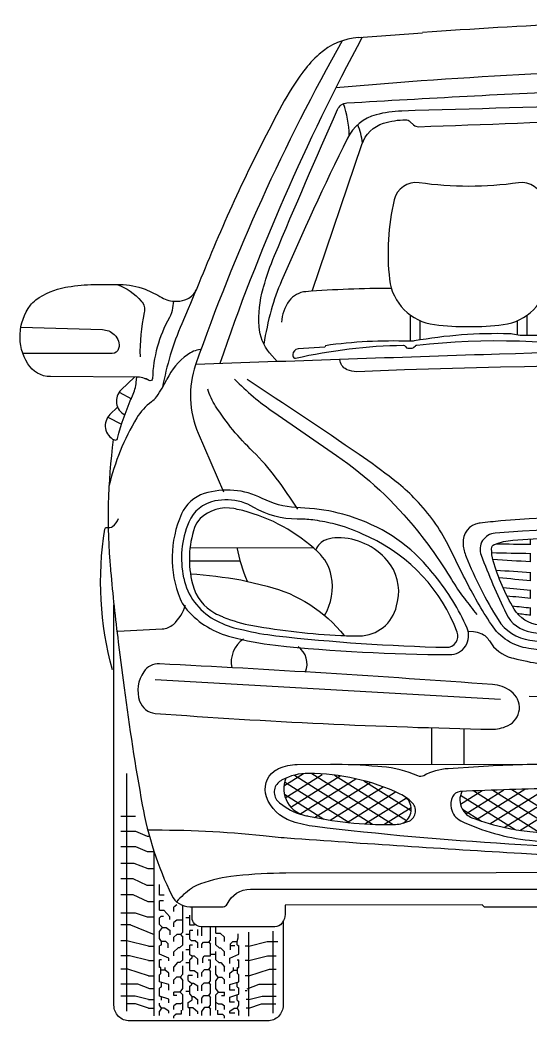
# Model space of a CAD drawing. Header units: millimetres. Extents: x -8431 to 21423, y 12317 to 28660.
# Drawn here: x 9473 to 10210, y 26903 to 28347 of the extents above; entities that cross this region are included whole.
import ezdxf

# ---------------------------------------------------------------- set-up
doc = ezdxf.new("R2010")
doc.units = ezdxf.units.MM
doc.layers.add('interni', color=1, linetype='Continuous')

msp = doc.modelspace()

# ---------------------------------------------------------------- linework, layer by layer
for p, q in [((9961.3, 28322.2), (10053.7, 28329.1)), ((9734, 27872.4), (9733, 27872.3)), ((9652.8, 27830.3), (9657.8, 27828.6)), ((9670.1, 27804.5), (9669.6, 27803.8))]:
    msp.add_line(p, q)
at = {"color": 1}
for p, q in [((9615.7, 27810.3), (9633.4, 27801)), ((9599.6, 27774.7), (9619.3, 27764.3)), ((9667.9, 27396), (10166, 27367.9)), ((10066.3, 27326.5), (10066.4, 27273.6)), ((10112.9, 27325.2), (10113, 27273.7))]:
    msp.add_line(p, q, dxfattribs=at)
at = {"color": 30}
for p, q in [((10209.5, 27591.1), (10209.5, 27598.6)), ((9718, 27586.2), (9895.6, 27586.4)), ((9717.1, 27567), (9790.2, 27567.1)), ((10209.5, 27566.3), (10209.5, 27578)), ((10209.5, 27539.1), (10209.5, 27550.6)), ((10209.5, 27513.3), (10209.5, 27525)), ((10209.5, 27489.2), (10209.5, 27499.5)), ((9627, 26917.7), (9627, 27260.4)), ((9853.4, 27242.5), (9881.8, 27260.3)), ((9854.6, 27248.6), (9948.5, 27189.5)), ((9855.5, 27225.4), (9908.8, 27259)), ((9863.3, 27212), (9934.9, 27257.1)), ((9868.6, 27258), (9981.3, 27187.2)), ((9876.4, 27202), (9957.3, 27252.8)), ((9893.8, 27260.5), (10011.1, 27186.7)), ((9897.7, 27197), (9977.8, 27247.4)), ((9926.6, 27258.2), (10030.6, 27192.8)), ((9968.7, 27250), (10037.2, 27207)), ((9920.5, 27193.1), (9996.9, 27241.1)), ((9944.6, 27189.9), (10014.6, 27233.9)), ((10108.2, 27216.1), (10139.7, 27235.9)), ((10115.8, 27202.5), (10170.6, 27237)), ((10127.4, 27235.3), (10223.3, 27175)), ((10131.6, 27194.1), (10201.1, 27237.9)), ((10150.8, 27187.9), (10231.3, 27238.5)), ((10154.8, 27236.4), (10257.4, 27171.9)), ((10171.5, 27182.6), (10253.9, 27234.4)), ((10182.5, 27237.4), (10290.5, 27169.4)), ((10194, 27178.4), (10280.2, 27232.6)), ((9854.2, 27230.4), (9911.3, 27194.5)), ((9970.3, 27187.7), (10030.4, 27225.5)), ((10108.3, 27229.1), (10187, 27179.6)), ((9997.8, 27186.7), (10037.1, 27211.5)), ((10111, 27209), (10138.6, 27191.7)), ((9618.2, 27199), (9639.4, 27199)), ((9618.2, 27177.2), (9639.4, 27177.2)), ((9639.4, 27177.2), (9656.2, 27170)), ((9656.2, 27170), (9659.6, 27170)), ((9618.2, 27155.2), (9639.4, 27155.2)), ((9639.4, 27155.2), (9656.2, 27148)), ((9656.2, 27148), (9666.2, 27148)), ((9666.4, 26911.1), (9666.4, 27147.5)), ((9618.2, 27130.9), (9636.9, 27130.9)), ((9636.9, 27130.9), (9657.3, 27123.4)), ((9657.3, 27123.4), (9666.4, 27123.4)), ((9618.2, 27109.1), (9635.8, 27109.1)), ((9635.8, 27109.1), (9655.7, 27099.4)), ((9655.7, 27099.4), (9666.4, 27099.4)), ((9674.1, 27084.8), (9674.1, 27100.3)), ((9618.2, 27086), (9635.6, 27086)), ((9635.6, 27086), (9657.4, 27076)), ((9657.4, 27076), (9666.4, 27076)), ((9680.6, 27084.8), (9674.1, 27084.8)), ((9674.1, 27063.4), (9674.1, 27076.7)), ((9679.7, 27076.7), (9674.1, 27076.7)), ((9618.2, 27059.7), (9639, 27059.7)), ((9639, 27059.7), (9656.3, 27053.9)), ((9674.1, 27063.4), (9680.2, 27063.4)), ((9680.2, 27063.4), (9688.8, 27053.9)), ((9698.8, 27071.2), (9694.9, 27067.7)), ((9694.9, 27061.4), (9694.9, 27067.7)), ((9707.6, 27031.5), (9707.6, 27070.1)), ((9656.3, 27053.9), (9666.4, 27053.9)), ((9674.1, 27052.2), (9676.6, 27054.8)), ((9674.1, 27042.6), (9674.1, 27052.2)), ((9676.6, 27054.8), (9680, 27054.8)), ((9688.8, 27049.9), (9688.8, 27053.9)), ((9698.8, 27048.9), (9694.9, 27045.4)), ((9694.9, 27039.1), (9694.9, 27045.4)), ((9707.6, 27048.9), (9698.8, 27048.9)), ((9711.9, 27052.6), (9717.8, 27052.6)), ((9717.8, 27041.7), (9717.8, 27056.3)), ((9632.4, 27042.1), (9618.2, 27042.1)), ((9632.4, 27042.1), (9666.4, 27028.3)), ((9674.1, 27042.6), (9678.6, 27038.4)), ((9674.1, 27032.3), (9678.6, 27038.4)), ((9674.1, 27022.4), (9674.1, 27032.3)), ((9678.6, 27038.4), (9683.6, 27038.4)), ((9683.6, 27038.4), (9689.5, 27033.8)), ((9689.5, 27027.6), (9689.5, 27033.8)), ((9704.5, 27028), (9707.6, 27031.5)), ((9724.5, 27041.7), (9717.8, 27041.7)), ((9721.9, 27034), (9717.8, 27034)), ((9717.8, 27021.5), (9717.8, 27034)), ((9729.1, 27026.6), (9729.1, 27035.2)), ((9735, 27026.5), (9735, 27039.5)), ((9747.7, 27020), (9747.7, 27039.5)), ((9755.2, 27030), (9755.2, 27039.5)), ((9755.2, 27030), (9761.7, 27030)), ((9761.7, 27030), (9767.9, 27024.5)), ((9802.7, 26910.2), (9802.7, 27031.4)), ((9837.9, 26914.7), (9837.9, 27032.8)), ((9627, 27019.2), (9618.2, 27019.2)), ((9658, 27011.4), (9627, 27019.2)), ((9676.9, 27018.2), (9674.1, 27022.4)), ((9683, 27018.2), (9676.9, 27018.2)), ((9676.9, 27013.5), (9676.9, 27018.2)), ((9686.4, 27014.9), (9683, 27018.2)), ((9698.8, 27028), (9694.9, 27024.5)), ((9694.9, 27018.1), (9694.9, 27024.5)), ((9704.5, 27028), (9698.8, 27028)), ((9704.5, 27028), (9707.6, 27024.5)), ((9707.6, 27013.1), (9707.6, 27024.5)), ((9712.1, 27028.5), (9717.8, 27028.5)), ((9717.8, 27021.5), (9719.9, 27019.7)), ((9719.9, 27019.7), (9725.4, 27019.7)), ((9725.4, 27019.7), (9729.1, 27016.2)), ((9729.1, 27008.9), (9729.1, 27016.2)), ((9735, 27014.4), (9737.4, 27017.2)), ((9737.4, 27017.2), (9745, 27017.2)), ((9745, 27017.2), (9747.7, 27020)), ((9745, 27017.2), (9747.7, 27014.4)), ((9755.2, 27013.1), (9755.2, 27024.4)), ((9767.9, 27018.1), (9767.9, 27024.5)), ((9776.4, 27014.9), (9779.8, 27018.2)), ((9779.8, 27018.2), (9785.9, 27018.2)), ((9785.9, 27018.2), (9787.6, 27023.3)), ((9785.9, 27013.5), (9785.9, 27018.2)), ((9787.6, 27023.3), (9787.6, 27029.3)), ((9802.7, 27011.4), (9829.3, 27018.1)), ((9829.3, 27018.1), (9844.6, 27018.1)), ((9658, 27011.4), (9666.4, 27011.4)), ((9676.9, 27013.5), (9674.1, 27011.9)), ((9674.1, 26999.6), (9674.1, 27011.9)), ((9686.4, 27009.2), (9686.4, 27014.9)), ((9701, 27008.8), (9694.9, 27003.4)), ((9694.9, 26997.2), (9694.9, 27003.4)), ((9702.9, 27008.8), (9701, 27008.8)), ((9707.6, 27013.1), (9702.9, 27008.8)), ((9707.6, 26991.6), (9707.6, 27003.5)), ((9711.9, 27006.7), (9717.6, 27006.7)), ((9721.6, 27012.7), (9717.8, 27012.7)), ((9717.8, 26999.1), (9717.8, 27012.7)), ((9735, 27009.2), (9735, 27014.4)), ((9747.7, 26997.5), (9747.7, 27014.4)), ((9755.2, 27013.1), (9759.9, 27008.8)), ((9755.2, 26991.6), (9755.2, 27003.5)), ((9759.9, 27008.8), (9761.8, 27008.8)), ((9761.8, 27008.8), (9767.9, 27003.4)), ((9767.9, 26997.2), (9767.9, 27003.4)), ((9776.4, 27006.3), (9776.4, 27014.9)), ((9782.6, 27011.9), (9776.4, 27011.9)), ((9785.9, 27013.5), (9788.7, 27011.9)), ((9788.7, 26999.6), (9788.7, 27011.9)), ((9802.7, 27011.4), (9797.4, 27011.4)), ((9630.9, 26997.3), (9618.2, 26997.3)), ((9658, 26990.5), (9630.9, 26997.3)), ((9658, 26990.5), (9666.4, 26990.5)), ((9687.4, 26994), (9674.1, 26999.6)), ((9676.9, 26991.9), (9674.1, 26991.9)), ((9674.1, 26980.7), (9674.1, 26991.9)), ((9687.4, 26990), (9687.4, 26994)), ((9700.2, 26987.6), (9694.9, 26981.6)), ((9703.5, 26987.6), (9700.2, 26987.6)), ((9707.6, 26991.6), (9703.5, 26987.6)), ((9717.8, 26987.3), (9712.1, 26987.3)), ((9720.6, 26997.3), (9717.8, 26999.1)), ((9720.6, 26993.9), (9717.8, 26991.9)), ((9717.8, 26976.5), (9717.8, 26991.9)), ((9720.6, 26997.3), (9724, 26997.3)), ((9720.6, 26997.3), (9720.6, 26993.9)), ((9724, 26997.3), (9729.1, 26992.7)), ((9729.1, 26984.8), (9729.1, 26992.7)), ((9736.5, 26994.3), (9738.4, 26997.5)), ((9736.5, 26987.2), (9736.5, 26994.3)), ((9738.4, 26997.5), (9747.7, 26997.5)), ((9744.4, 26991.9), (9747.7, 26991.9)), ((9747.7, 26999.8), (9755.2, 26999.8)), ((9747.7, 26980.9), (9747.7, 26991.9)), ((9755.2, 26991.6), (9759.4, 26987.6)), ((9759.4, 26987.6), (9762.6, 26987.6)), ((9762.6, 26987.6), (9767.9, 26981.6)), ((9775.4, 26994), (9788.7, 26999.6)), ((9775.4, 26986.5), (9775.4, 26994)), ((9785.9, 26991.9), (9788.7, 26991.9)), ((9788.7, 26980.7), (9788.7, 26991.9)), ((9802.7, 26990.5), (9797.4, 26990.5)), ((9802.7, 26990.5), (9829.8, 26997.3)), ((9829.8, 26997.3), (9842.5, 26997.3)), ((9628.2, 26978.2), (9618.2, 26978.2)), ((9658, 26968.4), (9628.2, 26978.2)), ((9676, 26980.7), (9674.1, 26980.7)), ((9676, 26971.9), (9676, 26980.7)), ((9682.1, 26976.6), (9676, 26976.6)), ((9682.1, 26976.6), (9682.1, 26980.7)), ((9687.4, 26972.5), (9682.1, 26976.6)), ((9687.4, 26967), (9687.4, 26972.5)), ((9694.9, 26974.7), (9694.9, 26981.6)), ((9707.6, 26971.2), (9707.6, 26982.8)), ((9717.8, 26976.5), (9724.1, 26976.5)), ((9724.1, 26976.5), (9729.1, 26972.2)), ((9729.1, 26965.9), (9729.1, 26972.2)), ((9735, 26973.2), (9739, 26977.9)), ((9735, 26967.6), (9735, 26973.2)), ((9739, 26977.9), (9745.2, 26977.9)), ((9745.2, 26977.9), (9747.7, 26980.9)), ((9745.2, 26977.9), (9747.7, 26974.9)), ((9747.7, 26961.6), (9747.7, 26974.9)), ((9755.2, 26971.2), (9755.2, 26982.8)), ((9767.9, 26974.7), (9767.9, 26981.6)), ((9775.4, 26972.5), (9780.7, 26976.6)), ((9775.4, 26965.7), (9775.4, 26972.5)), ((9780.7, 26976.6), (9780.7, 26980.7)), ((9780.7, 26976.6), (9786.8, 26976.6)), ((9786.8, 26971.9), (9786.8, 26980.7)), ((9786.8, 26980.7), (9788.7, 26980.7)), ((9802.7, 26968.4), (9832.5, 26978.2)), ((9832.5, 26978.2), (9842.5, 26978.2)), ((9658, 26968.4), (9666.4, 26968.4)), ((9676, 26971.9), (9674.1, 26970.2)), ((9674.1, 26959.9), (9674.1, 26970.2)), ((9687.4, 26956), (9674.1, 26959.9)), ((9676.9, 26952.8), (9676.9, 26959.1)), ((9698.6, 26966.9), (9694.9, 26962.7)), ((9694.9, 26957), (9694.9, 26962.7)), ((9704, 26966.9), (9698.6, 26966.9)), ((9704, 26966.9), (9707.6, 26971.2)), ((9704, 26966.9), (9707.6, 26961.7)), ((9707.6, 26950.2), (9707.6, 26961.7)), ((9715.4, 26961.9), (9715.4, 26969.1)), ((9721.5, 26969.1), (9715.4, 26969.1)), ((9715.4, 26961.9), (9720.3, 26957.8)), ((9720.3, 26957.8), (9722.9, 26957.8)), ((9720.3, 26957.8), (9720.3, 26955.8)), ((9722.9, 26957.8), (9729.1, 26954.1)), ((9735, 26955), (9738.3, 26958.6)), ((9738.3, 26958.6), (9745.2, 26958.6)), ((9745.2, 26958.6), (9747.7, 26961.6)), ((9745.2, 26958.6), (9747.7, 26955.6)), ((9758.8, 26966.9), (9755.2, 26971.2)), ((9758.8, 26966.9), (9755.2, 26961.7)), ((9755.2, 26950.2), (9755.2, 26961.7)), ((9758.8, 26966.9), (9764.2, 26966.9)), ((9764.2, 26966.9), (9767.9, 26962.7)), ((9767.9, 26957), (9767.9, 26962.7)), ((9775.4, 26956), (9788.7, 26959.9)), ((9785.9, 26952.8), (9785.9, 26959.1)), ((9786.8, 26971.9), (9788.7, 26970.2)), ((9788.7, 26959.9), (9788.7, 26970.2)), ((9802.7, 26968.4), (9797.4, 26968.4)), ((9643, 26956.4), (9618.2, 26956.4)), ((9660.1, 26950), (9643, 26956.4)), ((9666.4, 26950), (9660.1, 26950)), ((9676.9, 26952.8), (9674.1, 26951)), ((9674.1, 26939.4), (9674.1, 26951)), ((9687.4, 26947.7), (9687.4, 26956)), ((9694.9, 26940), (9694.9, 26944.8)), ((9703.8, 26944.8), (9694.9, 26944.8)), ((9703.8, 26944.8), (9707.6, 26950.2)), ((9707.6, 26941.2), (9703.8, 26944.8)), ((9711.9, 26946.6), (9717.8, 26946.6)), ((9717.8, 26953.9), (9720.3, 26955.8)), ((9717.8, 26942.4), (9717.8, 26953.9)), ((9729.1, 26946.8), (9729.1, 26954.1)), ((9735, 26946.8), (9735, 26955)), ((9745.2, 26940.4), (9747.7, 26943.4)), ((9747.7, 26943.4), (9747.7, 26955.6)), ((9759, 26944.8), (9755.2, 26950.2)), ((9755.2, 26941.2), (9759, 26944.8)), ((9759, 26944.8), (9767.9, 26944.8)), ((9767.9, 26940), (9767.9, 26944.8)), ((9775.4, 26947.7), (9775.4, 26956)), ((9782.5, 26947.7), (9775.4, 26947.7)), ((9785.9, 26952.8), (9788.7, 26951)), ((9788.7, 26942), (9788.7, 26951)), ((9797.4, 26947.2), (9800.6, 26947.2)), ((9800.6, 26950), (9817.7, 26956.4)), ((9817.7, 26956.4), (9842.5, 26956.4)), ((9638.7, 26939.4), (9618.2, 26939.4)), ((9658, 26934.3), (9638.7, 26939.4)), ((9658, 26934.3), (9666.4, 26934.3)), ((9687.4, 26935.1), (9674.1, 26939.4)), ((9674.1, 26926.2), (9674.1, 26929.2)), ((9676.9, 26933.3), (9676.9, 26938.5)), ((9687.4, 26929.4), (9687.4, 26935.1)), ((9699.1, 26940), (9694.9, 26940)), ((9704, 26928), (9707.6, 26930)), ((9707.6, 26919), (9707.6, 26941.2)), ((9715.4, 26923), (9715.4, 26929.9)), ((9715.6, 26929.9), (9721.1, 26934.1)), ((9721.3, 26939), (9717.8, 26942.4)), ((9721.1, 26934.1), (9721.3, 26939)), ((9721.3, 26939), (9723.7, 26939)), ((9723.7, 26939), (9729.1, 26934.1)), ((9729.1, 26927.8), (9729.1, 26934.1)), ((9735, 26936.4), (9738.1, 26940.4)), ((9735, 26929.2), (9735, 26936.4)), ((9738.1, 26940.4), (9745.2, 26940.4)), ((9745.2, 26940.4), (9747.7, 26937.4)), ((9747.7, 26926.3), (9747.7, 26937.4)), ((9755.2, 26919), (9755.2, 26941.2)), ((9758.8, 26928), (9755.2, 26930)), ((9763.7, 26940), (9767.9, 26940)), ((9775.4, 26937.7), (9788.7, 26942)), ((9775.4, 26930.5), (9775.4, 26937.7)), ((9782.3, 26930.5), (9775.4, 26930.5)), ((9785.9, 26933.3), (9785.9, 26941.1)), ((9785.9, 26933.3), (9788.7, 26931.6)), ((9788.7, 26926.2), (9788.7, 26931.6)), ((9802.7, 26934.3), (9799, 26934.3)), ((9802.7, 26934.3), (9822, 26939.4)), ((9822, 26939.4), (9842.5, 26939.4)), ((9639.3, 26928.2), (9627, 26928.2)), ((9658, 26922), (9639.3, 26928.2)), ((9658, 26922), (9666.4, 26922)), ((9676.9, 26922), (9674.1, 26926.2)), ((9676.9, 26922), (9674.1, 26917.8)), ((9674.1, 26911.6), (9674.1, 26917.8)), ((9681, 26922), (9676.9, 26922)), ((9687.4, 26917.6), (9681, 26922)), ((9687.4, 26914.7), (9687.4, 26917.6)), ((9698.6, 26928), (9694.9, 26925.2)), ((9694.9, 26919.9), (9694.9, 26925.2)), ((9704, 26928), (9698.6, 26928)), ((9705.2, 26918.9), (9705.2, 26913.4)), ((9715.4, 26923), (9722.1, 26923)), ((9717.8, 26910.7), (9717.8, 26923)), ((9722.1, 26923), (9729.1, 26916.7)), ((9729.1, 26913.7), (9729.1, 26916.7)), ((9735, 26916.9), (9739.4, 26923.3)), ((9735, 26911.2), (9735, 26916.9)), ((9739.4, 26923.3), (9745.2, 26923.3)), ((9745.2, 26923.3), (9747.7, 26926.3)), ((9745.2, 26923.3), (9747.7, 26920.3)), ((9747.7, 26911.4), (9747.7, 26920.3)), ((9757.6, 26918.9), (9757.6, 26913.4)), ((9758.8, 26928), (9764.2, 26928)), ((9764.2, 26928), (9767.9, 26925.2)), ((9767.9, 26919.9), (9767.9, 26925.2)), ((9775.4, 26917.6), (9781.8, 26922)), ((9775.4, 26914.7), (9775.4, 26917.6)), ((9782.6, 26914.7), (9775.4, 26914.7)), ((9781.8, 26922), (9785.9, 26922)), ((9785.9, 26922), (9788.7, 26926.2)), ((9785.9, 26922), (9788.7, 26917.8)), ((9788.7, 26911.6), (9788.7, 26917.8)), ((9802.7, 26922), (9799, 26922)), ((9802.7, 26922), (9821.4, 26928.2)), ((9821.4, 26928.2), (9842, 26928.2)), ((9698, 26913.4), (9694.9, 26910.6)), ((9694.9, 26907.5), (9694.9, 26910.6)), ((9705.2, 26913.4), (9698, 26913.4)), ((9757.6, 26913.4), (9764.8, 26913.4)), ((9764.8, 26913.4), (9767.9, 26910.6)), ((9767.9, 26907.5), (9767.9, 26910.6))]:
    msp.add_line(p, q, dxfattribs=at)
for points in [[(9961.3, 28322.2, 0.163924), (9904.4, 28298.1, 0.051691), (9882, 28273.7), (9880.8, 28272, 0.036277), (9850.6, 28224.6, 0.026943), (9739.9, 27989.5, -0.004919), (9715.4, 27930.9), (9706.1, 27909.2, 0.056813), (9678.4, 27817.4)], [(9937.8, 28317.4, 0.044951), (9726.1, 27850, 0.188706), (9729.8, 27751.2), (9766.6, 27666.6)], [(9694.3, 27941.7), (9693, 27932.1, -0.096481), (9688.3, 27918, 0.123168), (9664, 27830.2, -0.565888), (9659.2, 27827.4, 0.127809), (9640.4, 27832.4), (9516.7, 27833, -0.259215), (9483.9, 27851.5, -0.308066), (9487.8, 27935.8, -0.073309), (9495.8, 27943.7, -0.116144), (9538.5, 27961.9), (9541.7, 27962.4, -0.042519), (9580, 27965.7), (9617.1, 27965.8, -0.095816), (9653.2, 27958.9, -0.038081), (9677.4, 27947, 0.140199), (9698, 27941.6), (9699.4, 27941.7, 0.103991), (9714.3, 27945.2, 0.185956), (9727.1, 27958.6)], [(11297.1, 27850.5, 0.000539), (10881.8, 27864.6, 0.016378), (10141.6, 27864.6, 0.000539), (9726.3, 27850.5)], [(9607.4, 27742.3, 0.055083), (9603.3, 27555.3), (9603.5, 27552.6, 0.009978), (9614.6, 27450.1), (9623.1, 27384, 0.012743), (9649.2, 27215.3, 0.067498), (9691.6, 27084.7, 0.288574), (9717.8, 27068.3), (9765.9, 27068.3, 0.293213), (9771.8, 27072.1, -0.293619), (9805.2, 27093.6), (11218.2, 27093.6, -0.293619), (11251.6, 27072.1, 0.293213), (11257.4, 27068.3), (11305.6, 27068.3, 0.288574), (11331.8, 27084.7, 0.067498), (11374.2, 27215.3, 0.012743), (11400.2, 27384), (11408.8, 27450.1, 0.009978), (11419.9, 27552.6), (11420.1, 27555.3, 0.01452), (11423, 27604.7, 0.01452)], [(9606, 27410.2, -0.106693), (9595.1, 27612.8, -0.367917), (9598.3, 27615.5), (9602.6, 27615.5, 0.160857), (9606.4, 27616.8, 0.144144), (9615.1, 27628.4)], [(9852.4, 27047.2), (9852.4, 26926.1, -0.414214), (9829.8, 26903.5), (9630.9, 26903.5, -0.414214), (9608.3, 26926.1), (9608.3, 27503.7)], [(10118.7, 27466), (10127, 27465.3, -0.079229), (10137.8, 27462.6, -0.162446), (10150, 27451.7, 0.201753), (10182, 27427.4), (10184.8, 27426.7, 0.046617), (10261.9, 27414.3, 0.033092), (10761.4, 27414.3, 0.046617), (10838.6, 27426.7), (10841.4, 27427.4, 0.201753), (10873.4, 27451.7, -0.162446), (10885.6, 27462.6, -0.079229), (10896.3, 27465.3), (10904.7, 27466)], [(11302.3, 27068.3), (11302.3, 27052.5, -0.414214), (11289.4, 27039.5), (11182.9, 27039.5, -0.228368), (11172.8, 27044.4, -0.018195), (11171.7, 27045.9, -0.151123), (11168.3, 27056.9), (11168.3, 27070.4), (10883.8, 27070.8), (10880.3, 27067.4), (10741.4, 27067.6), (10739.6, 27065.9), (10283.7, 27065.9), (10282, 27067.6), (10143.1, 27067.4), (10139.6, 27070.8), (9855.1, 27070.4), (9855.1, 27056.9, -0.151123), (9851.7, 27045.9, -0.018195), (9850.5, 27044.4, -0.228368), (9840.4, 27039.5), (9734, 27039.5, -0.414214), (9721.1, 27052.5), (9721.1, 27068.3)]]:
    msp.add_lwpolyline(points, format="xyb")
at = {"color": 40}
for points in [[(11094.9, 28249.5, 0.019809), (10531.4, 28277.5, 0.005082), (10492, 28277.5, 0.019809), (9928.5, 28249.5)], [(9843.6, 27854.6), (9832.9, 27867.2, -0.162648), (9817.7, 27905.2, -0.082738), (9823.5, 27959.9), (9824.1, 27961.8, -0.031357), (9840, 28007.6, -0.005135), (9930.7, 28218.1, -0.280297), (9944.5, 28227.7, -0.003741), (10291.1, 28246.1, -0.126246), (10309.9, 28242.1, -0.085654), (10335.4, 28223.7, 0.193666), (10361.8, 28212, 0.016758), (10661.6, 28212, 0.193666), (10688, 28223.7, -0.085654), (10713.5, 28242.1, -0.126246), (10732.3, 28246.1, -0.003741), (11078.9, 28227.7, -0.280297), (11092.7, 28218.1, -0.005135), (11183.4, 28007.6, -0.031357), (11199.3, 27961.8), (11199.9, 27959.9, -0.082738), (11205.7, 27905.2, -0.162648), (11190.5, 27867.2), (11179.8, 27854.6)], [(9613.6, 27788.9), (9602.6, 27778.2, 0.527303), (9608.9, 27741.6, 0.466874), (9613.4, 27743.7, -0.043517), (9635.2, 27805.3, 0.079717), (9640.6, 27825), (9641.4, 27832.4)], [(9637.8, 27832.4), (9618.6, 27813.8, 0.510861), (9623.9, 27777.7)], [(10773.6, 27273.9), (11150.9, 27273.4, -0.104876), (11177.1, 27267.8), (11177.5, 27267.6, -0.053141), (11183.7, 27264, -0.334147), (11195, 27226.8, -0.2268), (11159, 27191.7), (11157.6, 27191.2, -0.052134), (11124.9, 27183.8, -0.02985), (10564.9, 27150.3), (10458.4, 27150.3, -0.02985), (9898.5, 27183.8, -0.052134), (9865.8, 27191.2), (9864.3, 27191.7, -0.2268), (9828.4, 27226.8, -0.334147), (9839.7, 27264, -0.053141), (9845.8, 27267.6), (9846.3, 27267.8, -0.104876), (9872.5, 27273.4), (10249.8, 27273.9)]]:
    msp.add_lwpolyline(points, format="xyb", dxfattribs=at)
at = {"color": 1}
for points in [[(9612.7, 27965.8, -0.133368), (9647.8, 27941.9, -0.234143), (9652.1, 27925.3, 0.057491), (9645.9, 27861.5)], [(9474, 27904.3), (9591.8, 27900.7, -0.178905), (9608.4, 27893.9), (9609.2, 27893.2, -0.279092), (9615.1, 27873.5, -0.340485), (9605.7, 27866.2), (9477, 27866.1)], [(10348.7, 27887, 0.020256), (10197.8, 27892.2, -0.042979), (10194.5, 27892.4), (10183.4, 27894.3, 0.034727), (10178.9, 27894.7, 0.050773), (10041.5, 27884.4, -0.053098), (10034.7, 27883.9, 0.043806), (9913.3, 27877.6), (9912.6, 27875.6), (9873.9, 27872.9, 0.393768), (9866.4, 27864.9), (9866.4, 27862.7, 0.481151), (9870.4, 27859.6, -0.051839), (10026, 27878.3, -0.25964), (10028.7, 27876.8), (10029.4, 27875.7, 0.255413), (10032.1, 27874.2), (10038.8, 27874.2, 0.208926), (10041.2, 27875.3), (10043.2, 27877.5, -0.180484), (10045.3, 27878.5, -0.070413), (10340.5, 27869.4)], [(11089.2, 27857.7, -0.267684), (11079.4, 27843.3), (11078.6, 27842.9, -0.122273), (11064.9, 27840.1, 0.018581), (9958.5, 27840.1, -0.122273), (9944.7, 27842.9), (9944, 27843.3, -0.267684), (9934.2, 27857.7)], [(9782.3, 27829.3, 0.047972), (9839.1, 27781.5), (9929.5, 27719.1, -0.072921), (10046.1, 27610.6, -0.032081), (10095.2, 27540.4, 0.025692), (10113.9, 27513, 0.000883), (10131.7, 27489.6)], [(11222.9, 27828.7, 0.004945), (11061.2, 27720.5, 0.01568), (11012.2, 27684.6), (11008, 27681.3, 0.034359), (10982.1, 27658.2), (10978.9, 27654.8, 0.07699), (10933.1, 27590.3), (10910.6, 27545.3, -0.026686), (10873.2, 27479.4), (10870.5, 27475.3, -0.218798), (10816.7, 27440.8, -0.035761), (10524.5, 27421, 0.001983), (10498.9, 27421, -0.035761), (10206.7, 27440.8, -0.218798), (10152.9, 27475.3), (10150.2, 27479.4, -0.026686), (10112.8, 27545.3), (10090.3, 27590.3, 0.07699), (10044.5, 27654.8), (10041.2, 27658.2, 0.034359), (10015.4, 27681.3), (10011.2, 27684.6, 0.01568), (9962.2, 27720.5, 0.004945), (9800.5, 27828.7)], [(9873.6, 27641.7, 0.019104), (9842.4, 27686.7, 0.039443), (9808.8, 27724.9, -0.056931), (9755, 27790.4, -0.070083), (9743.6, 27814.9), (9743.6, 27815)], [(9912.3, 27488.3, 0.181901), (9921.9, 27545.4, 0.157373), (9902.6, 27580.1, 0.126008), (9794.3, 27639.6, 0.014157), (9783.6, 27642), (9781.4, 27642.5, 0.244787), (9732.8, 27628.2, 0.120269), (9724.6, 27615.3, 0.145509), (9721.6, 27534.2), (9722, 27532.6, 0.208908), (9753.8, 27491.9, 0.027021), (9764.8, 27486.7), (9766.1, 27486.2, 0.052895), (9808.6, 27473.8, 0.032128), (9935.5, 27459.6, 0.012156), (9957.5, 27459), (9962.3, 27459, 0.351157), (10016.1, 27502.2), (10017.5, 27508.7, 0.236611), (10002.7, 27567.6, 0.218733), (9931, 27600.5, 0.081632), (9915.5, 27597.9), (9914.3, 27597.5, 0.226476), (9899.4, 27583)], [(10153.1, 27584.6, -0.305248), (10157.1, 27590.6), (10158, 27591, -0.081853), (10183.6, 27596.9), (10234.7, 27600.2, -0.008222), (10265.8, 27601.7, -0.003865), (10458, 27606.4, -0.00832), (10565.4, 27606.4, -0.003865), (10757.6, 27601.7, -0.008222), (10788.6, 27600.2), (10839.8, 27596.9, -0.081853), (10865.4, 27591), (10866.3, 27590.6, -0.305248), (10870.3, 27584.6, -0.067547), (10867.8, 27567.4, -0.065815), (10837.8, 27497.7, -0.235379), (10801.4, 27474.4, -0.027172), (10512.4, 27459, 0.000574), (10510.9, 27459, -0.027172), (10222, 27474.4, -0.235379), (10185.6, 27497.7, -0.065815), (10155.5, 27567.4, -0.06648), (10153.1, 27584.3)], [(9718.6, 27548.6, -0.020734), (9791.6, 27539.7, -0.019955), (9799.2, 27538.1), (9829.5, 27530.6, -0.165705), (9940.4, 27459.4)], [(9613.7, 27465.6), (9678, 27469, 0.171608), (9694, 27475.6, 0.137456), (9711.4, 27503.2)], [(10246.8, 27273.9, 0.015815), (10134.5, 27270.2), (10090.7, 27267.4, 0.107249), (10055.3, 27257.3, -0.230632), (10046.9, 27256.9, 0.083012), (9994.8, 27270.1), (9989, 27270.6, 0.021195), (9920.7, 27273.4)], [(10250.5, 27238.8, 0.008736), (10107.8, 27234.4, 0.283689), (10096.6, 27226.8, 0.156084), (10094.8, 27210.3, 0.234348), (10108.9, 27192.2, 0.085499), (10207.9, 27164.1), (10248.9, 27159.7, 0.023555), (10400.7, 27150.7)], [(10110.4, 27234.6, 0.252689), (10110.8, 27209.5), (10111.5, 27208.2, 0.174621), (10124.7, 27196.7, 0.041488), (10174.8, 27181.9), (10176.9, 27181.5, 0.024576), (10208.2, 27176.6, 0.026502), (10438.7, 27164.4), (10584.7, 27164.4, 0.026502), (10815.2, 27176.6, 0.024576), (10846.5, 27181.5), (10848.6, 27181.9, 0.041488), (10898.7, 27196.7, 0.174621), (10911.9, 27208.2), (10912.6, 27209.5, 0.252689), (10913, 27234.6)], [(11366.1, 27178.5, 0.029721), (11199.8, 27170.3, -0.008954), (11165.3, 27167.2, -0.003552), (10827.1, 27144.9, -0.008906), (10712.2, 27140.2), (10669.9, 27139.3, -0.011507), (10353.5, 27139.3), (10311.2, 27140.2, -0.008906), (10196.2, 27144.9, -0.003552), (9858.1, 27167.2, -0.008954), (9823.5, 27170.3, 0.029721), (9657.3, 27178.5)], [(11324.8, 27075.5, 0.054753), (11303.3, 27094.7, 0.05429), (11296, 27098.8, 0.072666), (11246.4, 27111.8), (11238.1, 27112.7, 0.027482), (11167.3, 27116.7), (10560.1, 27117.6, 0.000749), (10463.3, 27117.6), (9856.1, 27116.7, 0.027482), (9785.3, 27112.7), (9777, 27111.8, 0.072666), (9727.4, 27098.8, 0.05429), (9720.1, 27094.7, 0.054753), (9698.6, 27075.5)]]:
    msp.add_lwpolyline(points, format="xyb", dxfattribs=at)
at = {"color": 40}
for points in [[(9777.3, 27457.6, 0.042062), (9841.5, 27445.4, 0.024588), (10092.5, 27431.9, 0.542465), (10117.7, 27470.3, 0.068006), (10071.8, 27545.4), (10065.2, 27553.5, 0.008797), (10060.4, 27559.1, 0.139419), (9948.5, 27631.5), (9945.2, 27632.5, 0.057223), (9890.5, 27642.7), (9870.8, 27644, -0.09977), (9822.2, 27657.3, 0.194172), (9738.7, 27664.3, 0.216931), (9705.7, 27634.9, 0.202259), (9703.7, 27512.5, 0.073518), (9711.1, 27499.9, 0.157107), (9773.7, 27458.6)], [(10860.8, 27482.4, 0.043842), (10906.9, 27573.2, 0.070142), (10911.3, 27590.7), (10911.4, 27591.9, 0.406957), (10887.9, 27621.5), (10886.9, 27621.6, 0.012994), (10856.8, 27624.7, 0.017913), (10528, 27637.6, 0.001804), (10495.3, 27637.6, 0.017913), (10166.5, 27624.7, 0.012994), (10136.5, 27621.6), (10135.4, 27621.5, 0.406957), (10112, 27591.9), (10112.1, 27590.7, 0.070142), (10116.4, 27573.2, 0.043842), (10162.5, 27482.4, 0.222052), (10208.4, 27452.7, 0.035761), (10498.9, 27433, -0.001983), (10524.5, 27433, 0.035761), (10815, 27452.7, 0.222052)], [(10511.6, 27441.9, -0.000043), (10511.8, 27441.9, 0.037412), (10812.9, 27464.4, 0.247508), (10849.2, 27491.2, 0.022549), (10885.4, 27575.4, 0.501242), (10865, 27607.2, 0.015337), (10548.8, 27620.5, 0.005743), (10474.6, 27620.5, 0.015337), (10158.3, 27607.2, 0.501242), (10138, 27575.4, 0.022549), (10174.1, 27491.2, 0.247508), (10210.5, 27464.4, 0.037412)], [(10176.9, 27329.7, 0.572328), (10181.4, 27378.8), (10180.8, 27379.2, 0.138072), (10154.5, 27388.7, 0.005841), (9674, 27418.6, 0.263659), (9651.2, 27407.2, 0.231426), (9645.4, 27364.9, 0.302933), (9668, 27347.2, 0.013679), (10153, 27324.3, 0.115397), (10176, 27329.2)]]:
    msp.add_lwpolyline(points, format="xyb", close=True, dxfattribs=at)
at = {"color": 1}
for points in [[(9716.2, 27622.8, 0.153291), (9708.8, 27542.8), (9709, 27542.3, 0.214273), (9752.9, 27482.6, 0.069523), (9785.7, 27469.7), (9795, 27467.5, 0.03091), (9842.1, 27459.2, 0.022498), (10088.2, 27442.5, 0.531273), (10103.7, 27464.3, 0.196197), (9976.7, 27601.3), (9966.9, 27605.9, 0.046535), (9927.3, 27620, 0.027836), (9898.1, 27625.8, 0.035033), (9875.5, 27627.3), (9872.5, 27627.3, -0.134892), (9810.2, 27644.4, 0.126704), (9773.1, 27655.1, 0.055964), (9753.9, 27653.6, 0.250565)], [(9847.4, 27218), (9851.8, 27214.7, 0.105479), (9883.9, 27200, 0.057566), (10009.5, 27186.7, 0.079416), (10029.6, 27190.1), (10032.3, 27191, 0.545508), (10039, 27217.8), (10038.1, 27218.7, 0.094904), (10021.4, 27230.8, 0.109141), (9889.1, 27260.6, 0.123556), (9850.9, 27251.2), (9850, 27250.7, 0.060135), (9846.1, 27248, 0.474743)]]:
    msp.add_lwpolyline(points, format="xyb", close=True, dxfattribs=at)
for centre, radius, start, end in [((10543.5, 21835.8), 6511.8, 90.48412, 94.31392), ((9740.4, 27827.7), 45.2, 99.4601, 125.343), ((9767, 27790.2), 91.1, 125.343, 154.7081), ((9538.6, 27898.1), 161.4, 324.5382, 334.7081), ((9710.4, 27731.7), 80.7, 126.2335, 148.9818), ((9644.4, 27821.7), 30.9, 306.2335, 324.5382), ((9937.4, 27595.2), 345.6, 148.9818, 166.6816)]:
    msp.add_arc(centre, radius, start, end)
at = {"color": 40}
msp.add_arc((12713, 26842.4), 3119.9, 151.6768, 161.1233, dxfattribs=at)
at = {"color": 30}
for centre, radius, start, end in [((10071.2, 27648.1), 292.4, 192.1969, 202.1517), ((10506.1, 45214.9), 17639.4, 268.85424, 269.03673), ((10726.9, 66628.4), 39040.7, 269.16812, 269.24076), ((10447.4, 32115.8), 4555.7, 266.3203, 267.0077), ((10462.3, 31747), 4204, 265.8726, 266.5534), ((10446.8, 30503.8), 2974.2, 264.5353, 265.4244), ((10441.2, 30134.6), 2619.8, 264.0471, 264.928), ((10471.4, 30231.7), 2730.9, 263.7713, 264.4979), ((10468.3, 30235.6), 2748.3, 264.0417, 264.5982), ((10502.1, 30107.7), 2634.8, 263.1977, 263.6252), ((9892.7, 27238.4), 39.4, 156.9772, 263.2839), ((10014.1, 27209), 23.1, 299.3991, 45.9983)]:
    msp.add_arc(centre, radius, start, end, dxfattribs=at)
at = {"color": 1}
for centre, radius, start, end in [((9816.7, 27421.4), 39.2, 122.9263, 192.2503), ((9856, 27418.2), 31, 338.5159, 54.0054), ((10511.7, 37239.8), 9872.3, 268.23335, 271.76665)]:
    msp.add_arc(centre, radius, start, end, dxfattribs=at)
at = {"layer": 'interni'}
for p, q in [((10036.3, 27883.9), (10036.3, 27921.4)), ((10050.3, 27885.9), (10050.3, 27913.5)), ((10190.4, 27893.1), (10190.4, 27913.5)), ((10204.4, 27892.2), (10204.4, 27921.4))]:
    msp.add_line(p, q, dxfattribs=at)
msp.add_lwpolyline([(10334.2, 28224.8, 0.000565), (10023.6, 28216.1, 0.058387), (9986.4, 28210.6, 0.2158), (9945.2, 28176.8, 0.012299), (9850.1, 27971.2, 0.034824), (9835.2, 27928.9, 0.029249), (9824.6, 27879.6)], format="xyb", dxfattribs=at)
at = {"layer": 'interni', "color": 30}
for points in [[(9894.2, 27956.2), (9966, 28167.9, -0.239061), (9997.3, 28198.5, -0.07596), (10029.1, 28203.4, -0.19311), (10035.8, 28200.7), (10040.7, 28196.1, 0.201607), (10047.8, 28193.4, 0.002872), (10332.9, 28204.9, -0.200745), (10339.9, 28202.3), (10345.1, 28197.5, 0.188827), (10351.7, 28195), (10367.9, 28195, 0.236371), (10375.7, 28198.8), (10384.9, 28211.2)], [(10008.5, 27960.3, 0.017294), (9885.1, 27955.5, 0.222121), (9861.2, 27942.2, 0.136747), (9849.9, 27911.4)]]:
    msp.add_lwpolyline(points, format="xyb", dxfattribs=at)
at = {"layer": 'interni'}
msp.add_lwpolyline([(10228, 28088, 0.387761), (10192.1, 28112.5, -0.07078), (10048.7, 28112.5, 0.387761), (10012.7, 28088, 0.086598), (10005.9, 27973.3, 0.347574), (10070.8, 27908, 0.059919), (10170, 27908, 0.347574), (10234.9, 27973.3, 0.086598)], format="xyb", close=True, dxfattribs=at)
for centre, radius, start, end in [((9816.3, 28180.2), 131.4, 0.4565, 20.6217), ((9880.5, 28161.9), 86.6, 5.388, 23.4082)]:
    msp.add_arc(centre, radius, start, end, dxfattribs=at)

doc.saveas('drawing.dxf')
